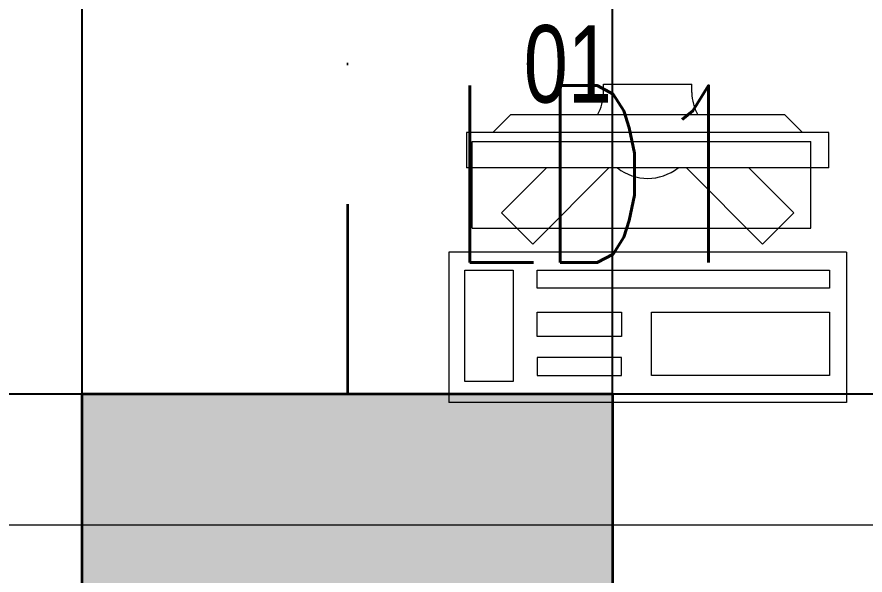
# Model space of a CAD drawing. Header units: inches. Extents: x -12418 to 183584, y -29325 to 19878.
# Drawn here: x 47286 to 48245, y -6205 to -5574 of the extents above; entities that cross this region are included whole.
import ezdxf
from ezdxf.enums import TextEntityAlignment as Align

# ---------------------------------------------------------------- set-up
doc = ezdxf.new("R2010")
doc.units = ezdxf.units.IN
doc.header["$LTSCALE"] = 25
doc.header["$MEASUREMENT"] = 0
doc.linetypes.add('DASHDOT', pattern=[25.4, 12.7, -6.35, 0, -6.35])
doc.layers.get('0').update_dxf_attribs({"color": 8})
for name, color, linetype, lineweight in [('00-Ground Floor$0$72_EGR_EQP_TAG', 142, 'Continuous', 5), ('00-Ground Floor$0$LOADING', 253, 'Continuous', 5), ('E-LITE-CIRC-NUMB', 6, 'Continuous', 25), ('E-LITE-CLNG', 150, 'Continuous', 35), ('E-LITE-CLNG-CNDT', 6, 'DASHDOT', 35), ('E-LITE-CTRL', 6, 'Continuous', 25), ('E-LITE-IDEN', 6, 'Continuous', 25)]:
    doc.layers.add(name, color=color, linetype=linetype, lineweight=lineweight)
doc.layers.add('00-Ground Floor$0$False Ceiling', color=251, linetype='Continuous')
doc.styles.add('00-Ground Floor$0$X3G_ENTITY_257CFD', font='swisscl.ttf', dxfattribs={"height": 200})
doc.styles.add('DC_Simplex', font='SIMPLEX.shx', dxfattribs={"width": 0.7})

# ---------------------------------------------------------------- blocks, each defined once
blk = doc.blocks.new('00-Ground Floor$0$GF21043-P')
at = {"color": 0}
blk.add_line((-0.8, 0), (0.8, 0), dxfattribs=at)
blk = doc.blocks.new('00-Ground Floor$0$ITCWLS1-P')
at = {"layer": '00-Ground Floor$0$LOADING'}
for p, q in [((-0.17, 0.45), (-0.17, 0)), ((-0.17, 0.45), (0, 0.45)), ((0, 0.45), (0, 0)), ((-0.26509, 0.43, 0), (-0.30509, 0.43, 0)), ((-0.30509, 0.43, 0), (-0.30509, 0.02, 0)), ((-0.26509, 0.43, 0), (-0.26509, 0.02, 0)), ((-0.14957, 0.43047), (-0.12914, 0.43047)), ((-0.12914, 0.43047), (-0.12914, 0.40893)), ((-0.197, 0.40939), (-0.295, 0.40939)), ((-0.295, 0.02639), (-0.295, 0.40939)), ((-0.197, 0.02639), (-0.197, 0.40939)), ((-0.32509, 0.38, 0), (-0.30509, 0.4, 0)), ((-0.32509, 0.38, 0), (-0.32509, 0.07, 0)), ((-0.35032, 0.275), (-0.35961, 0.275)), ((-0.35961, 0.175), (-0.35961, 0.275)), ((-0.35032, 0.175), (-0.35961, 0.175)), ((-0.32509, 0.07, 0), (-0.30509, 0.05, 0)), ((-0.30509, 0.02, 0), (-0.26509, 0.02, 0)), ((-0.197, 0.02639), (-0.295, 0.02639)), ((-0.17, 0), (0, 0))]:
    blk.add_line(p, q, dxfattribs=at)
at = {"layer": '00-Ground Floor$0$LOADING', "extrusion": (2.48281e-10, 3.18408e-10, -1)}
for p, q in [((-0.26509, 0.33952), (-0.21443, 0.39019)), ((-0.17907, 0.35483), (-0.21443, 0.39019)), ((-0.26509, 0.26881), (-0.17907, 0.35483))]:
    blk.add_line(p, q, dxfattribs=at)
at = {"layer": '00-Ground Floor$0$LOADING', "extrusion": (2.48281e-10, -3.18408e-10, -1)}
for p, q in [((-0.26509, 0.18119), (-0.17907, 0.09517)), ((-0.26509, 0.11048), (-0.21443, 0.05981)), ((-0.17907, 0.09517), (-0.21443, 0.05981))]:
    blk.add_line(p, q, dxfattribs=at)
at = {"layer": '00-Ground Floor$0$LOADING'}
for points in [[(-0.12914, 0.40893), (-0.12914, 0.09996), (-0.14957, 0.09996), (-0.14957, 0.43047)], [(-0.14957, 0.09997), (-0.14957, 0.09997), (-0.14957, 0.09997), (-0.14957, 0.09997), (-0.14957, 0.09997), (-0.14957, 0.09997), (-0.14957, 0.09997), (-0.14957, 0.09997), (-0.14957, 0.09997)], [(-0.14957, 0.09997), (-0.14957, 0.09997), (-0.14957, 0.09997), (-0.14957, 0.09997), (-0.14957, 0.09997), (-0.14957, 0.09997), (-0.14957, 0.09997), (-0.14957, 0.09997), (-0.14957, 0.09997), (-0.14957, 0.09997), (-0.14957, 0.09997), (-0.14957, 0.09997), (-0.14957, 0.09997), (-0.14957, 0.09997), (-0.14957, 0.09997), (-0.14957, 0.09997), (-0.14957, 0.09997), (-0.14957, 0.09997)], [(-0.14957, 0.09996), (-0.14957, 0.09996), (-0.14957, 0.09996), (-0.14957, 0.09996), (-0.14957, 0.09996), (-0.14957, 0.09996), (-0.14957, 0.09996), (-0.14957, 0.09996), (-0.14957, 0.09996), (-0.14957, 0.09996)], [(-0.14957, 0.09996), (-0.14957, 0.09996), (-0.14957, 0.09996), (-0.14957, 0.09996), (-0.14957, 0.09996), (-0.14957, 0.09996), (-0.14957, 0.09996)], [(-0.14957, 0.09997), (-0.14957, 0.09997), (-0.14957, 0.09997), (-0.14957, 0.09997), (-0.14957, 0.09997), (-0.14957, 0.09997), (-0.14957, 0.09997), (-0.14957, 0.09997), (-0.14957, 0.09997), (-0.14957, 0.09997)], [(-0.14957, 0.09997), (-0.14957, 0.09997), (-0.14957, 0.09997), (-0.14957, 0.09997), (-0.14957, 0.09997), (-0.14957, 0.09997), (-0.14957, 0.09997), (-0.14957, 0.09997), (-0.14957, 0.09997), (-0.14957, 0.09997), (-0.14957, 0.09997), (-0.14957, 0.09997), (-0.14957, 0.09997), (-0.14957, 0.09997), (-0.14957, 0.09997)], [(-0.14957, 0.09997), (-0.14957, 0.09997), (-0.14957, 0.09997), (-0.14957, 0.09997), (-0.14957, 0.09997), (-0.14957, 0.09997), (-0.14957, 0.09997), (-0.14957, 0.09997), (-0.14957, 0.09997), (-0.14957, 0.09997)], [(-0.14957, 0.09997), (-0.14957, 0.09997), (-0.14957, 0.09997), (-0.14957, 0.09997), (-0.14957, 0.09997), (-0.14957, 0.09997), (-0.14957, 0.09997), (-0.14957, 0.09997), (-0.14957, 0.09997), (-0.14957, 0.09997)], [(-0.14957, 0.09996), (-0.14957, 0.09996), (-0.14957, 0.09996), (-0.14957, 0.09996), (-0.14957, 0.09996), (-0.14957, 0.09996), (-0.14957, 0.09996), (-0.14957, 0.09996), (-0.14957, 0.09996), (-0.14957, 0.09996), (-0.14957, 0.09996), (-0.14957, 0.09996), (-0.14957, 0.09996), (-0.14957, 0.09996), (-0.14957, 0.09996), (-0.14957, 0.09996), (-0.14957, 0.09996), (-0.14957, 0.09996), (-0.14957, 0.09997), (-0.14957, 0.09997), (-0.14957, 0.09997), (-0.14957, 0.09997), (-0.14957, 0.09997), (-0.14957, 0.09997), (-0.14957, 0.09997), (-0.14957, 0.09997), (-0.14957, 0.09997), (-0.14957, 0.09997), (-0.14957, 0.09997), (-0.14957, 0.09997), (-0.14957, 0.09997), (-0.14957, 0.09997), (-0.14956, 0.09997), (-0.14956, 0.09997), (-0.14956, 0.09997), (-0.14956, 0.09996), (-0.14956, 0.09996), (-0.14956, 0.09996), (-0.14956, 0.09996), (-0.14956, 0.09996), (-0.14956, 0.09996), (-0.14956, 0.09996), (-0.14956, 0.09996), (-0.14956, 0.09996), (-0.14956, 0.09996), (-0.14956, 0.09996), (-0.14956, 0.09996), (-0.14956, 0.09996), (-0.14957, 0.09996), (-0.14957, 0.09996), (-0.14957, 0.09996), (-0.14957, 0.09996), (-0.14957, 0.09996), (-0.14957, 0.09996)], [(-0.14957, 0.09996), (-0.14957, 0.09996), (-0.14957, 0.09996), (-0.14957, 0.09996), (-0.14957, 0.09996), (-0.14957, 0.09996), (-0.14957, 0.09996), (-0.14957, 0.09996), (-0.14957, 0.09996), (-0.14957, 0.09996), (-0.14957, 0.09997), (-0.14957, 0.09997), (-0.14957, 0.09997), (-0.14957, 0.09996), (-0.14957, 0.09996), (-0.14957, 0.09996), (-0.14957, 0.09996), (-0.14957, 0.09996), (-0.14957, 0.09996), (-0.14957, 0.09997), (-0.14957, 0.09997), (-0.14957, 0.09997), (-0.14957, 0.09997), (-0.14957, 0.09997), (-0.14957, 0.09997), (-0.14957, 0.09997), (-0.14957, 0.09997), (-0.14957, 0.09997), (-0.14957, 0.09997), (-0.14957, 0.09997), (-0.14957, 0.09997), (-0.14957, 0.09997), (-0.14957, 0.09997), (-0.14957, 0.09997), (-0.14957, 0.09997), (-0.14957, 0.09997), (-0.14957, 0.09997), (-0.14957, 0.09997), (-0.14957, 0.09997), (-0.14957, 0.09997), (-0.14957, 0.09997), (-0.14957, 0.09997), (-0.14957, 0.09997), (-0.14957, 0.09997), (-0.14957, 0.09997), (-0.14957, 0.09997), (-0.14957, 0.09997), (-0.14957, 0.09997), (-0.14957, 0.09997), (-0.14957, 0.09997), (-0.14957, 0.09997), (-0.14957, 0.09997), (-0.14957, 0.09997), (-0.14957, 0.09997), (-0.14957, 0.09997), (-0.14957, 0.09997), (-0.14957, 0.09997), (-0.14957, 0.09997), (-0.14957, 0.09997), (-0.14957, 0.09997), (-0.14957, 0.09997), (-0.14957, 0.09997), (-0.14957, 0.09997), (-0.14957, 0.09997), (-0.14957, 0.09997), (-0.14957, 0.09997), (-0.14957, 0.09997), (-0.14957, 0.09997), (-0.14957, 0.09997), (-0.14957, 0.09997), (-0.14957, 0.09997), (-0.14957, 0.09997), (-0.14957, 0.09997), (-0.14957, 0.09997), (-0.14957, 0.09997), (-0.14957, 0.09997), (-0.14957, 0.09997), (-0.14957, 0.09997), (-0.14957, 0.09997), (-0.14957, 0.09997), (-0.14956, 0.09997), (-0.14957, 0.09997), (-0.14957, 0.09997), (-0.14957, 0.09997), (-0.14957, 0.09997), (-0.14956, 0.09997), (-0.14957, 0.09997), (-0.14957, 0.09997), (-0.14957, 0.09997), (-0.14957, 0.09997), (-0.14957, 0.09997), (-0.14957, 0.09997), (-0.14957, 0.09997), (-0.14957, 0.09997), (-0.14957, 0.09997), (-0.14957, 0.09997), (-0.14956, 0.09997), (-0.14957, 0.09996), (-0.14957, 0.09996), (-0.14957, 0.09996), (-0.14956, 0.09996), (-0.14957, 0.09996), (-0.14957, 0.09996), (-0.14957, 0.09996), (-0.14957, 0.09996), (-0.14957, 0.09996), (-0.14957, 0.09996), (-0.14957, 0.09996), (-0.14957, 0.09996), (-0.14957, 0.09996), (-0.14957, 0.09996)], [(-0.14957, 0.09996), (-0.14957, 0.09996), (-0.14957, 0.09996), (-0.14957, 0.09996), (-0.14957, 0.09996), (-0.14957, 0.09996), (-0.14957, 0.09996), (-0.14957, 0.09996)], [(-0.14957, 0.09996), (-0.14957, 0.09996), (-0.14957, 0.09996), (-0.14957, 0.09996), (-0.14957, 0.09996), (-0.14957, 0.09996), (-0.14957, 0.09996), (-0.14957, 0.09996), (-0.14957, 0.09996), (-0.14957, 0.09996), (-0.14957, 0.09996), (-0.14957, 0.09996), (-0.14957, 0.09996), (-0.14957, 0.09996), (-0.14957, 0.09996), (-0.14957, 0.09996), (-0.14957, 0.09996), (-0.14957, 0.09996), (-0.14957, 0.09996), (-0.14957, 0.09996), (-0.14957, 0.09996), (-0.14957, 0.09996), (-0.14957, 0.09996), (-0.14957, 0.09996), (-0.14957, 0.09996), (-0.14957, 0.09996), (-0.14957, 0.09996), (-0.14957, 0.09996), (-0.14957, 0.09996), (-0.14957, 0.09996), (-0.14957, 0.09996), (-0.14957, 0.09996), (-0.14957, 0.09996), (-0.14957, 0.09996), (-0.14957, 0.09996), (-0.14957, 0.09996), (-0.14957, 0.09996), (-0.14957, 0.09996), (-0.14957, 0.09996), (-0.14957, 0.09996), (-0.14957, 0.09996), (-0.14957, 0.09996), (-0.14957, 0.09996), (-0.14957, 0.09996), (-0.14957, 0.09996), (-0.14957, 0.09996), (-0.14957, 0.09996), (-0.14957, 0.09996), (-0.14956, 0.09996), (-0.14956, 0.09996), (-0.14956, 0.09996), (-0.14956, 0.09996), (-0.14957, 0.09996), (-0.14957, 0.09996), (-0.14957, 0.09996), (-0.14957, 0.09996), (-0.14957, 0.09996), (-0.14957, 0.09996), (-0.14956, 0.09996), (-0.14957, 0.09996), (-0.14957, 0.09996), (-0.14957, 0.09996), (-0.14957, 0.09996), (-0.14957, 0.09996), (-0.14957, 0.09996), (-0.14957, 0.09996), (-0.14957, 0.09996), (-0.14957, 0.09996), (-0.14957, 0.09996), (-0.14956, 0.09996), (-0.14956, 0.09996), (-0.14957, 0.09996), (-0.14957, 0.09996), (-0.14957, 0.09996), (-0.14957, 0.09996), (-0.14957, 0.09996), (-0.14957, 0.09996), (-0.14957, 0.09996), (-0.14957, 0.09996), (-0.14957, 0.09996), (-0.14957, 0.09996), (-0.14957, 0.09996), (-0.14957, 0.09996), (-0.14957, 0.09996), (-0.14957, 0.09996), (-0.14957, 0.09996), (-0.14957, 0.09996), (-0.14957, 0.09996), (-0.14957, 0.09996)], [(-0.14957, 0.09996), (-0.14957, 0.09996), (-0.14957, 0.09996), (-0.14957, 0.09996), (-0.14957, 0.09996), (-0.14957, 0.09996), (-0.14957, 0.09996), (-0.14957, 0.09996), (-0.14957, 0.09996), (-0.14957, 0.09996), (-0.14957, 0.09996), (-0.14957, 0.09996)], [(-0.14957, 0.09996), (-0.14957, 0.09996), (-0.14956, 0.09996), (-0.14956, 0.09996), (-0.14956, 0.09996), (-0.14956, 0.09996), (-0.14957, 0.09996)], [(-0.14957, 0.09996), (-0.14957, 0.09996), (-0.14957, 0.09996), (-0.14957, 0.09996), (-0.14957, 0.09996), (-0.14957, 0.09996), (-0.14957, 0.09996), (-0.14957, 0.09996), (-0.14957, 0.09996), (-0.14956, 0.09996), (-0.14956, 0.09996), (-0.14956, 0.09996), (-0.14956, 0.09996), (-0.14956, 0.09996), (-0.14956, 0.09996), (-0.14956, 0.09996), (-0.14957, 0.09996)]]:
    blk.add_lwpolyline(points, dxfattribs=at)
for points in [[(-0.1019, 0.43047), (-0.03039, 0.43047), (-0.03039, 0.22944), (-0.1019, 0.22944)], [(-0.1019, 0.19536), (-0.07466, 0.19536), (-0.07466, 0.09996), (-0.1019, 0.09996)], [(-0.03039, 0.19536), (-0.05082, 0.19536), (-0.05082, 0.09996), (-0.03039, 0.09996)], [(-0.14956, 0.09996), (-0.14956, 0.09996), (-0.14956, 0.09996), (-0.14956, 0.09996), (-0.14956, 0.09996), (-0.14956, 0.09996), (-0.14956, 0.09996), (-0.14956, 0.09996), (-0.14957, 0.09996), (-0.14957, 0.09996), (-0.14957, 0.09996), (-0.14957, 0.09996), (-0.14957, 0.09996), (-0.14957, 0.09996), (-0.14957, 0.09996), (-0.14957, 0.09996), (-0.14957, 0.09996), (-0.14957, 0.09996), (-0.14957, 0.09996), (-0.14957, 0.09996), (-0.14957, 0.09996), (-0.14957, 0.09996), (-0.14957, 0.09996), (-0.14957, 0.09996), (-0.14957, 0.09996), (-0.14957, 0.09996), (-0.14957, 0.09996), (-0.14957, 0.09996), (-0.14957, 0.09996), (-0.14957, 0.09996), (-0.14957, 0.09996), (-0.14957, 0.09996), (-0.14957, 0.09996), (-0.14957, 0.09996), (-0.14957, 0.09996), (-0.14957, 0.09996), (-0.14957, 0.09996), (-0.14957, 0.09996), (-0.14957, 0.09996), (-0.14957, 0.09996), (-0.14957, 0.09996), (-0.14957, 0.09996), (-0.14957, 0.09996), (-0.14957, 0.09996), (-0.14957, 0.09996), (-0.14957, 0.09996), (-0.14957, 0.09996), (-0.14957, 0.09996), (-0.14957, 0.09996), (-0.14957, 0.09996), (-0.14957, 0.09996), (-0.14957, 0.09996), (-0.14957, 0.09996), (-0.14957, 0.09996), (-0.14957, 0.09996), (-0.14957, 0.09996), (-0.14957, 0.09996), (-0.14956, 0.09996), (-0.14956, 0.09996), (-0.14956, 0.09996), (-0.14956, 0.09996), (-0.14956, 0.09996), (-0.14956, 0.09996), (-0.14956, 0.09996), (-0.14956, 0.09996), (-0.14956, 0.09996), (-0.14956, 0.09996), (-0.14956, 0.09996), (-0.14956, 0.09996), (-0.14956, 0.09996), (-0.14956, 0.09996), (-0.14956, 0.09996), (-0.14956, 0.09996), (-0.14956, 0.09996), (-0.14956, 0.09996), (-0.14956, 0.09996), (-0.14956, 0.09996), (-0.14956, 0.09996), (-0.14956, 0.09996), (-0.14956, 0.09996), (-0.14956, 0.09996), (-0.14956, 0.09996), (-0.14956, 0.09996), (-0.14956, 0.09996), (-0.14956, 0.09996), (-0.14956, 0.09996), (-0.14956, 0.09996), (-0.14956, 0.09996), (-0.14956, 0.09996), (-0.14957, 0.09996), (-0.14957, 0.09996), (-0.14957, 0.09996), (-0.14957, 0.09996), (-0.14957, 0.09996), (-0.14957, 0.09996), (-0.14957, 0.09996), (-0.14957, 0.09996), (-0.14957, 0.09996), (-0.14957, 0.09996), (-0.14957, 0.09996), (-0.14957, 0.09996), (-0.14957, 0.09996), (-0.14957, 0.09996), (-0.14957, 0.09996), (-0.14957, 0.09996), (-0.14957, 0.09996), (-0.14957, 0.09996), (-0.14957, 0.09996), (-0.14957, 0.09996), (-0.14957, 0.09996), (-0.14957, 0.09996), (-0.14957, 0.09996), (-0.14957, 0.09996), (-0.14957, 0.09996), (-0.14957, 0.09996), (-0.14957, 0.09996), (-0.14957, 0.09996), (-0.14957, 0.09996), (-0.14957, 0.09996), (-0.14957, 0.09996), (-0.14957, 0.09996), (-0.14957, 0.09996), (-0.14957, 0.09996), (-0.14957, 0.09996), (-0.14957, 0.09996), (-0.14957, 0.09996), (-0.14957, 0.09996), (-0.14957, 0.09996), (-0.14957, 0.09996), (-0.14957, 0.09996), (-0.14957, 0.09996), (-0.14957, 0.09996), (-0.14957, 0.09996), (-0.14957, 0.09996), (-0.14957, 0.09996), (-0.14957, 0.09996), (-0.14957, 0.09996), (-0.14957, 0.09996), (-0.14957, 0.09996), (-0.14957, 0.09996), (-0.14957, 0.09996), (-0.14957, 0.09996), (-0.14957, 0.09996), (-0.14957, 0.09996), (-0.14957, 0.09996), (-0.14957, 0.09996), (-0.14957, 0.09996), (-0.14957, 0.09996), (-0.14957, 0.09996), (-0.14957, 0.09996), (-0.14957, 0.09996), (-0.14957, 0.09996), (-0.14957, 0.09996), (-0.14957, 0.09996), (-0.14956, 0.09996), (-0.14956, 0.09996), (-0.14956, 0.09996), (-0.14956, 0.09996), (-0.14956, 0.09996), (-0.14956, 0.09996), (-0.14956, 0.09996), (-0.14956, 0.09996), (-0.14956, 0.09996), (-0.14956, 0.09996), (-0.14956, 0.09996), (-0.14956, 0.09996), (-0.14956, 0.09996), (-0.14956, 0.09996), (-0.14956, 0.09996), (-0.14956, 0.09996), (-0.14956, 0.09996), (-0.14956, 0.09996), (-0.14956, 0.09996), (-0.14956, 0.09996), (-0.14956, 0.09996), (-0.14956, 0.09996), (-0.14956, 0.09996), (-0.14956, 0.09996), (-0.14956, 0.09996), (-0.14956, 0.09996), (-0.14956, 0.09996), (-0.14956, 0.09996), (-0.14956, 0.09996), (-0.14956, 0.09996), (-0.14956, 0.09996), (-0.14956, 0.09996), (-0.14956, 0.09996), (-0.14956, 0.09996), (-0.14956, 0.09996), (-0.14956, 0.09996), (-0.14956, 0.09996), (-0.14956, 0.09996), (-0.14956, 0.09996), (-0.14956, 0.09996), (-0.14956, 0.09996), (-0.14956, 0.09996), (-0.14956, 0.09996), (-0.14956, 0.09996), (-0.14956, 0.09996), (-0.14956, 0.09996), (-0.14956, 0.09996), (-0.14957, 0.09996), (-0.14957, 0.09996), (-0.14957, 0.09996), (-0.14957, 0.09996), (-0.14957, 0.09996), (-0.14957, 0.09996), (-0.14957, 0.09996), (-0.14957, 0.09996), (-0.14957, 0.09996), (-0.14957, 0.09996), (-0.14957, 0.09996), (-0.14957, 0.09996), (-0.14957, 0.09996), (-0.14957, 0.09996), (-0.14957, 0.09996), (-0.14957, 0.09996), (-0.14957, 0.09996), (-0.14957, 0.09996), (-0.14957, 0.09996), (-0.14957, 0.09996), (-0.14957, 0.09996), (-0.14957, 0.09996), (-0.14957, 0.09996), (-0.14957, 0.09996), (-0.14957, 0.09996), (-0.14957, 0.09996), (-0.14957, 0.09996), (-0.14957, 0.09996), (-0.14957, 0.09996), (-0.14957, 0.09996), (-0.14957, 0.09996), (-0.14957, 0.09996), (-0.14957, 0.09996), (-0.14957, 0.09996), (-0.14956, 0.09996), (-0.14956, 0.09996), (-0.14956, 0.09996), (-0.14956, 0.09996), (-0.14956, 0.09996), (-0.14956, 0.09996), (-0.14956, 0.09996), (-0.14956, 0.09996), (-0.14956, 0.09996), (-0.14956, 0.09996), (-0.14956, 0.09996), (-0.14956, 0.09996), (-0.14956, 0.09996), (-0.14956, 0.09996), (-0.14956, 0.09996), (-0.14956, 0.09996), (-0.14956, 0.09996), (-0.14956, 0.09996), (-0.14956, 0.09996), (-0.14956, 0.09996), (-0.14956, 0.09996), (-0.14956, 0.09996), (-0.14956, 0.09996), (-0.14956, 0.09996), (-0.14956, 0.09996), (-0.14956, 0.09996), (-0.14956, 0.09996), (-0.14956, 0.09996), (-0.14956, 0.09996), (-0.14956, 0.09996), (-0.14956, 0.09996), (-0.14956, 0.09996), (-0.14956, 0.09996), (-0.14956, 0.09996), (-0.14956, 0.09996), (-0.14956, 0.09996), (-0.14956, 0.09996), (-0.14956, 0.09996), (-0.14956, 0.09996), (-0.14956, 0.09996), (-0.14956, 0.09996), (-0.14956, 0.09996)], [(-0.14957, 0.09996), (-0.14957, 0.09996), (-0.14957, 0.09996), (-0.14957, 0.09996), (-0.14957, 0.09996), (-0.14957, 0.09996), (-0.14957, 0.09996), (-0.14957, 0.09996), (-0.14957, 0.09996), (-0.14957, 0.09996), (-0.14957, 0.09996), (-0.14957, 0.09996), (-0.14957, 0.09996), (-0.14957, 0.09996), (-0.14957, 0.09996), (-0.14957, 0.09996), (-0.14957, 0.09996), (-0.14957, 0.09996), (-0.14957, 0.09996), (-0.14957, 0.09996), (-0.14957, 0.09996), (-0.14957, 0.09996), (-0.14957, 0.09996), (-0.14957, 0.09996), (-0.14957, 0.09996), (-0.14957, 0.09996), (-0.14957, 0.09996), (-0.14957, 0.09996), (-0.14957, 0.09996), (-0.14957, 0.09996), (-0.14957, 0.09996), (-0.14957, 0.09996), (-0.14957, 0.09996), (-0.14957, 0.09996), (-0.14957, 0.09996), (-0.14957, 0.09996), (-0.14957, 0.09996), (-0.14957, 0.09996), (-0.14957, 0.09996), (-0.14957, 0.09996), (-0.14957, 0.09996), (-0.14957, 0.09996), (-0.14957, 0.09996), (-0.14957, 0.09996), (-0.14957, 0.09996), (-0.14957, 0.09996), (-0.14957, 0.09996), (-0.14957, 0.09996), (-0.14957, 0.09996), (-0.14957, 0.09996), (-0.14957, 0.09996), (-0.14957, 0.09996), (-0.14957, 0.09996), (-0.14957, 0.09996), (-0.14957, 0.09996), (-0.14957, 0.09996), (-0.14957, 0.09996), (-0.14957, 0.09996), (-0.14957, 0.09996), (-0.14957, 0.09996), (-0.14957, 0.09996), (-0.14957, 0.09996), (-0.14957, 0.09996), (-0.14957, 0.09996), (-0.14957, 0.09996), (-0.14957, 0.09996), (-0.14957, 0.09996), (-0.14957, 0.09996), (-0.14957, 0.09996), (-0.14957, 0.09996), (-0.14957, 0.09996), (-0.14957, 0.09996), (-0.14957, 0.09996), (-0.14957, 0.09996), (-0.14957, 0.09996), (-0.14957, 0.09996), (-0.14957, 0.09996), (-0.14957, 0.09996), (-0.14957, 0.09996), (-0.14957, 0.09996), (-0.14957, 0.09996), (-0.14957, 0.09996), (-0.14957, 0.09996), (-0.14957, 0.09996), (-0.14957, 0.09996), (-0.14957, 0.09996), (-0.14957, 0.09996), (-0.14957, 0.09996), (-0.14957, 0.09996), (-0.14957, 0.09996), (-0.14957, 0.09996), (-0.14957, 0.09996), (-0.14957, 0.09996), (-0.14957, 0.09996), (-0.14957, 0.09996), (-0.14957, 0.09996), (-0.14957, 0.09996), (-0.14957, 0.09996), (-0.14957, 0.09996), (-0.14957, 0.09996), (-0.14957, 0.09996), (-0.14957, 0.09996), (-0.14957, 0.09996), (-0.14957, 0.09996), (-0.14957, 0.09996), (-0.14957, 0.09996), (-0.14957, 0.09996), (-0.14957, 0.09996), (-0.14957, 0.09996), (-0.14957, 0.09996), (-0.14957, 0.09996), (-0.14957, 0.09996), (-0.14957, 0.09996), (-0.14957, 0.09996), (-0.14957, 0.09996), (-0.14957, 0.09996), (-0.14957, 0.09996), (-0.14957, 0.09996), (-0.14957, 0.09996), (-0.14957, 0.09996), (-0.14957, 0.09996), (-0.14957, 0.09996), (-0.14957, 0.09996), (-0.14957, 0.09996), (-0.14957, 0.09996), (-0.14957, 0.09996), (-0.14957, 0.09996), (-0.14957, 0.09996), (-0.14957, 0.09996), (-0.14957, 0.09996), (-0.14957, 0.09996), (-0.14957, 0.09996), (-0.14957, 0.09996), (-0.14957, 0.09996), (-0.14957, 0.09996), (-0.14957, 0.09996), (-0.14957, 0.09996), (-0.14957, 0.09996), (-0.14957, 0.09996), (-0.14957, 0.09996), (-0.14957, 0.09996), (-0.14957, 0.09996), (-0.14957, 0.09996), (-0.14957, 0.09996), (-0.14957, 0.09996), (-0.14957, 0.09996), (-0.14957, 0.09996), (-0.14957, 0.09996), (-0.14957, 0.09996), (-0.14957, 0.09996), (-0.14957, 0.09996), (-0.14957, 0.09996), (-0.14957, 0.09996), (-0.14957, 0.09996), (-0.14957, 0.09996), (-0.14957, 0.09996), (-0.14957, 0.09996), (-0.14957, 0.09996), (-0.14957, 0.09996), (-0.14957, 0.09996), (-0.14957, 0.09996), (-0.14957, 0.09996), (-0.14957, 0.09996), (-0.14957, 0.09996), (-0.14957, 0.09996), (-0.14957, 0.09996), (-0.14957, 0.09996), (-0.14957, 0.09996), (-0.14957, 0.09996), (-0.14957, 0.09996), (-0.14957, 0.09996), (-0.14957, 0.09996), (-0.14957, 0.09996), (-0.14957, 0.09996), (-0.14957, 0.09996), (-0.14957, 0.09996), (-0.14957, 0.09996), (-0.14957, 0.09996), (-0.14957, 0.09996), (-0.14957, 0.09996), (-0.14957, 0.09996), (-0.14957, 0.09996), (-0.14957, 0.09996), (-0.14957, 0.09996), (-0.14957, 0.09996), (-0.14957, 0.09996), (-0.14957, 0.09996), (-0.14957, 0.09996), (-0.14957, 0.09996), (-0.14957, 0.09996), (-0.14957, 0.09996), (-0.14957, 0.09996), (-0.14957, 0.09996), (-0.14957, 0.09996), (-0.14957, 0.09996), (-0.14957, 0.09996), (-0.14957, 0.09996), (-0.14957, 0.09996), (-0.14957, 0.09996), (-0.14957, 0.09996), (-0.14957, 0.09996), (-0.14957, 0.09996), (-0.14957, 0.09996), (-0.14957, 0.09996), (-0.14957, 0.09996), (-0.14957, 0.09996), (-0.14957, 0.09996), (-0.14957, 0.09996), (-0.14957, 0.09996), (-0.14957, 0.09996), (-0.14957, 0.09996), (-0.14957, 0.09996), (-0.14957, 0.09996), (-0.14957, 0.09996)], [(-0.14957, 0.09996), (-0.14957, 0.09996), (-0.14957, 0.09996), (-0.14957, 0.09996), (-0.14957, 0.09996), (-0.14957, 0.09996), (-0.14957, 0.09996), (-0.14957, 0.09996), (-0.14957, 0.09996), (-0.14957, 0.09996), (-0.14957, 0.09996), (-0.14957, 0.09996), (-0.14957, 0.09996), (-0.14957, 0.09996), (-0.14957, 0.09996), (-0.14957, 0.09996), (-0.14957, 0.09996), (-0.14957, 0.09996), (-0.14957, 0.09996), (-0.14957, 0.09996), (-0.14957, 0.09996), (-0.14957, 0.09996), (-0.14957, 0.09996), (-0.14957, 0.09996), (-0.14957, 0.09996), (-0.14957, 0.09996), (-0.14957, 0.09996), (-0.14957, 0.09996), (-0.14957, 0.09996), (-0.14957, 0.09996), (-0.14957, 0.09996), (-0.14957, 0.09996), (-0.14957, 0.09996), (-0.14957, 0.09996), (-0.14957, 0.09996), (-0.14957, 0.09996), (-0.14957, 0.09996), (-0.14957, 0.09996), (-0.14957, 0.09996), (-0.14957, 0.09996), (-0.14957, 0.09996), (-0.14957, 0.09996), (-0.14957, 0.09996), (-0.14957, 0.09996), (-0.14957, 0.09996), (-0.14957, 0.09996), (-0.14957, 0.09996), (-0.14957, 0.09996), (-0.14957, 0.09996), (-0.14957, 0.09996), (-0.14957, 0.09996), (-0.14957, 0.09996), (-0.14957, 0.09996), (-0.14957, 0.09996), (-0.14957, 0.09996), (-0.14957, 0.09996), (-0.14957, 0.09996), (-0.14957, 0.09996), (-0.14957, 0.09996), (-0.14957, 0.09996), (-0.14957, 0.09996), (-0.14957, 0.09996), (-0.14957, 0.09996), (-0.14957, 0.09996), (-0.14957, 0.09996), (-0.14957, 0.09996), (-0.14957, 0.09996), (-0.14957, 0.09996), (-0.14957, 0.09996), (-0.14957, 0.09996), (-0.14957, 0.09996), (-0.14957, 0.09996), (-0.14957, 0.09996), (-0.14957, 0.09996), (-0.14957, 0.09996), (-0.14957, 0.09996), (-0.14957, 0.09996), (-0.14957, 0.09996), (-0.14957, 0.09996), (-0.14957, 0.09996), (-0.14957, 0.09996), (-0.14957, 0.09996), (-0.14957, 0.09996), (-0.14957, 0.09996), (-0.14957, 0.09996), (-0.14957, 0.09996), (-0.14957, 0.09996), (-0.14957, 0.09996), (-0.14957, 0.09996), (-0.14957, 0.09996), (-0.14957, 0.09996), (-0.14957, 0.09996), (-0.14957, 0.09996), (-0.14957, 0.09996), (-0.14957, 0.09996), (-0.14957, 0.09996), (-0.14957, 0.09996), (-0.14957, 0.09996), (-0.14957, 0.09996), (-0.14957, 0.09996), (-0.14957, 0.09996), (-0.14957, 0.09996), (-0.14957, 0.09996), (-0.14957, 0.09996), (-0.14957, 0.09996), (-0.14957, 0.09996), (-0.14957, 0.09996), (-0.14957, 0.09996), (-0.14957, 0.09996), (-0.14957, 0.09996), (-0.14957, 0.09996), (-0.14957, 0.09996), (-0.14957, 0.09996), (-0.14957, 0.09996), (-0.14957, 0.09996), (-0.14957, 0.09996), (-0.14957, 0.09996), (-0.14957, 0.09996), (-0.14957, 0.09996), (-0.14957, 0.09996), (-0.14957, 0.09996), (-0.14957, 0.09996), (-0.14957, 0.09996), (-0.14957, 0.09996), (-0.14957, 0.09996), (-0.14957, 0.09996), (-0.14957, 0.09996), (-0.14957, 0.09996), (-0.14957, 0.09996), (-0.14957, 0.09996), (-0.14957, 0.09996), (-0.14957, 0.09996), (-0.14957, 0.09996), (-0.14957, 0.09996), (-0.14957, 0.09996), (-0.14957, 0.09996), (-0.14957, 0.09996), (-0.14957, 0.09996), (-0.14957, 0.09996), (-0.14957, 0.09996), (-0.14957, 0.09996), (-0.14957, 0.09996), (-0.14957, 0.09996), (-0.14957, 0.09996), (-0.14957, 0.09996), (-0.14957, 0.09996), (-0.14957, 0.09996), (-0.14957, 0.09996), (-0.14957, 0.09996), (-0.14957, 0.09996), (-0.14957, 0.09996), (-0.14957, 0.09996), (-0.14957, 0.09996), (-0.14957, 0.09996), (-0.14957, 0.09996), (-0.14957, 0.09996), (-0.14957, 0.09996), (-0.14957, 0.09996), (-0.14957, 0.09996), (-0.14957, 0.09996), (-0.14957, 0.09996), (-0.14957, 0.09996), (-0.14957, 0.09996), (-0.14957, 0.09996), (-0.14957, 0.09996), (-0.14957, 0.09996), (-0.14957, 0.09996), (-0.14957, 0.09996), (-0.14957, 0.09996), (-0.14957, 0.09996), (-0.14957, 0.09996), (-0.14957, 0.09996), (-0.14957, 0.09996), (-0.14957, 0.09996), (-0.14957, 0.09996), (-0.14957, 0.09996), (-0.14957, 0.09996), (-0.14957, 0.09996), (-0.14957, 0.09996), (-0.14957, 0.09996), (-0.14957, 0.09996), (-0.14957, 0.09996), (-0.14957, 0.09996), (-0.14957, 0.09996), (-0.14957, 0.09996), (-0.14957, 0.09996), (-0.14957, 0.09996), (-0.14957, 0.09996), (-0.14957, 0.09996), (-0.14957, 0.09996), (-0.14957, 0.09996), (-0.14957, 0.09996), (-0.14957, 0.09996), (-0.14957, 0.09996), (-0.14957, 0.09996), (-0.14957, 0.09996), (-0.14957, 0.09996), (-0.14957, 0.09996), (-0.14957, 0.09996), (-0.14957, 0.09996), (-0.14957, 0.09996), (-0.14957, 0.09996), (-0.14957, 0.09996), (-0.14957, 0.09996), (-0.14957, 0.09996), (-0.14957, 0.09996), (-0.14957, 0.09996), (-0.14957, 0.09996), (-0.14957, 0.09996), (-0.14957, 0.09996), (-0.14957, 0.09996), (-0.14957, 0.09996), (-0.14957, 0.09996), (-0.14957, 0.09996), (-0.14957, 0.09996), (-0.14957, 0.09996), (-0.14957, 0.09996), (-0.14957, 0.09996), (-0.14957, 0.09996)], [(-0.14957, 0.0727), (-0.02358, 0.0727), (-0.02358, 0.01818), (-0.14957, 0.01818)]]:
    blk.add_lwpolyline(points, close=True, dxfattribs=at)
for centre, radius, start, end in [((-0.35032, 0.325), 0.05, 270, 300.30934), ((-0.3089, 0.225), 0.05564, 321.94311, 38.05689), ((-0.35032, 0.125), 0.05, 59.69066, 90)]:
    blk.add_arc(centre, radius, start, end, dxfattribs=at)
blk = doc.blocks.new('00-Ground Floor$0$A$Ce9e1c4c3')
at = {"layer": '00-Ground Floor$0$False Ceiling', "color": 254, "linetype": 'Continuous'}
for p, q in [((-52640.56, -6847.43), (-52640.56, -2847.43)), ((-52040.56, -6847.43), (-52040.56, -2847.43)), ((-54641.51, -6000), (-51257.63, -6000))]:
    blk.add_line(p, q, dxfattribs=at)
blk = doc.blocks.new('00-Ground Floor')
at = {"layer": '00-Ground Floor$0$False Ceiling', "color": 254}
blk.add_blockref('00-Ground Floor$0$A$Ce9e1c4c3', (100000, 0), dxfattribs=at)
at = {"layer": '00-Ground Floor$0$LOADING', "extrusion": (-2.24019e-05, -2.34045e-18, 1), "xscale": 1000, "yscale": 1000, "zscale": 1000, "rotation": 359.9999999999999}
blk.add_blockref('00-Ground Floor$0$GF21043-P', (47588.27, -6148.07, -1.08), dxfattribs=at)
at = {"layer": '00-Ground Floor$0$LOADING', "extrusion": (1.94017e-16, -8.01373e-06, 1), "xscale": 1000.000000000008, "yscale": 1000.000000000008, "zscale": 1000.000000000008, "rotation": 270.0000000064647}
blk.add_blockref('00-Ground Floor$0$ITCWLS1-P', (47774.1, -6009.53, 0.03), dxfattribs=at)
at = {"layer": '00-Ground Floor$0$72_EGR_EQP_TAG', "insert": (47908.75, -5583.1, -0.01), "char_height": 87.473, "attachment_point": 2, "style": '00-Ground Floor$0$X3G_ENTITY_257CFD'}
blk.add_mtext('01', dxfattribs=at)
blk = doc.blocks.new('*U231')
h = blk.add_hatch(color=254)
h.dxf.hatch_style = 1
h.paths.add_polyline_path([(-300, 300), (-300, -300), (300, -300), (300, 300)])
edge = h.paths.add_edge_path(flags=16)
edge.add_arc((0, 0), 45, 0, 360)
blk.add_lwpolyline([(-300, 300), (-300, -300), (300, -300), (300, 300)], close=True)
blk.add_circle((0, 0), 45)
at = {"layer": 'E-LITE-CIRC-NUMB', "style": 'DC_Simplex', "width": 0.7, "flags": 8}
blk.add_attdef('CIRCUIT', text='', height=200, rotation=0, dxfattribs=at).set_placement((-473.9, 300), align=Align.RIGHT)
at = {"layer": 'E-LITE-CTRL', "style": 'DC_Simplex', "width": 0.7, "flags": 8}
blk.add_attdef('CONTROL', (1118.9, -935), '', height=200, rotation=360, dxfattribs=at)
at = {"layer": 'E-LITE-IDEN', "style": 'DC_Simplex', "width": 0.7, "flags": 8}
blk.add_attdef('TYPE', (-114.57, 448.55), '', height=200, rotation=360, dxfattribs=at)

msp = doc.modelspace()

# ---------------------------------------------------------------- linework, layer by layer
at = {"layer": 'E-LITE-CLNG-CNDT', "color": 1}
msp.add_lwpolyline([(44100, -4200), (44100, -5000.5, 0.414214), (44175, -5075.5), (47584.44, -5075.5, -0.414214), (47659.44, -5150.5), (47659.44, -6000)], format="xyb", dxfattribs=at)

# ---------------------------------------------------------------- block references
at = {"layer": 'E-LITE-CLNG'}
ref = msp.add_blockref('*U231', (47659.44, -6300), dxfattribs=dict(at, xscale=-1))
ref.add_attrib('TYPE', 'LD1', (47774.01, -5851.45), dxfattribs={"layer": 'E-LITE-IDEN', "height": 200, "rotation": 0, "style": 'DC_Simplex', "width": 0.7, "flags": 8})
at = {"layer": 'E-LITE-CLNG-CNDT', "color": 1}
msp.add_blockref('00-Ground Floor', (0, 0), dxfattribs=at)

doc.saveas('drawing.dxf')
